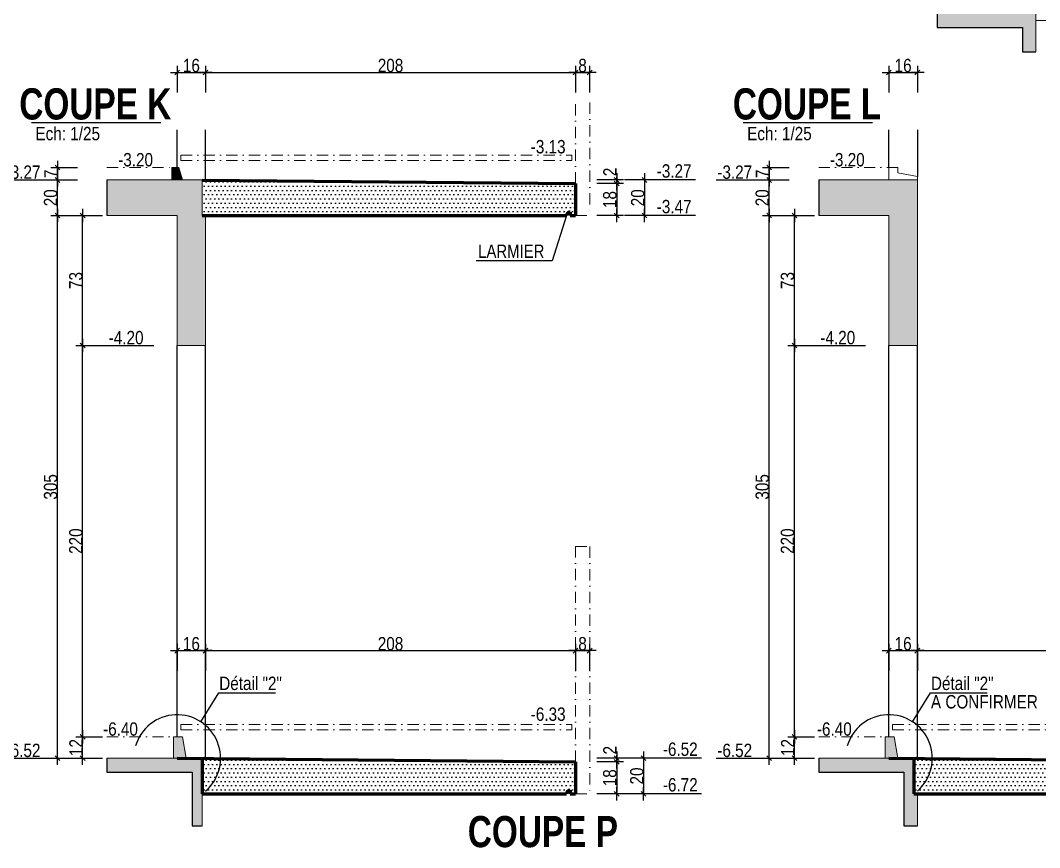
# Model space of a CAD drawing. Header units: millimetres. Extents: x 2049 to 9471, y -43633 to -39431.
# Drawn here: x 7415 to 8562, y -41977 to -41047 of the extents above; entities that cross this region are included whole.
import ezdxf
from ezdxf.enums import TextEntityAlignment as Align

# ---------------------------------------------------------------- set-up
doc = ezdxf.new("R2010")
doc.units = ezdxf.units.MM
doc.linetypes.add('TIRETPTX2', pattern=[50.8, 25.4, -12.7, 0, -12.7])
for name, color, linetype in [('01_cote_gen', 4, 'Continuous'), ('01_linteaux', 2, 'Continuous'), ('01_poch_BN', 9, 'Continuous'), ('01_texte', 230, 'Continuous'), ('AA_COTES', 2, 'Continuous')]:
    doc.layers.add(name, color=color, linetype=linetype)
doc.layers.add('01_murs_coup', color=5, linetype='Continuous', lineweight=60)
doc.layers.add('01_tram_axes', color=2, linetype='TIRETPTX2', lineweight=9)
doc.styles.add('ARIAL NA', font='ARIALN.TTF')
doc.styles.add('impact', font='impact.ttf')
doc.styles.add('MATTE_TXT', font='arial.ttf')
doc.styles.add('STYLE2', font='ARIALN.TTF')
doc.dimstyles.new('JB25', dxfattribs={"dimscale": 0.1, "dimtxt": 150, "dimasz": 15, "dimexe": 0.1, "dimexo": 0.1, "dimgap": 0.09, "dimtad": 1, "dimdec": 1, "dimlfac": 0.5, "dimdsep": 46, "dimtxsty": 'STYLE2', "dimblk1": 'BOND_G', "dimblk2": 'BOND_D', "dimsah": 1, "dimcen": 1.5, "dimdle": 0.01, "dimse1": 1, "dimse2": 1, "dimclrd": 4, "dimclre": 2, "dimclrt": 6, "dimazin": 2, "dimtfac": 2.333333, "dimtdec": 1, "dimtix": 1, "dimtmove": 2, "dimatfit": 3, "dimldrblk": 'BOND_G', "dimfxl": 1, "dimtolj": 1, "dimtzin": 0, "dimarcsym": 0})

# ---------------------------------------------------------------- blocks, each defined once
blk = doc.blocks.new('BOND_G')
at = {"layer": 'AA_COTES', "color": 0}
for p, q in [((0, -5), (0, 15)), ((5, 0), (-5, 0)), ((1.77, 1.77), (-1.77, -1.77))]:
    blk.add_line(p, q, dxfattribs=at)
blk = doc.blocks.new('BOND_D')
at = {"layer": 'AA_COTES', "color": 0}
for p, q in [((5, 0), (-5, 0)), ((-1.77, -1.77), (1.77, 1.77)), ((0, 5), (0, -15))]:
    blk.add_line(p, q, dxfattribs=at)
blk = doc.blocks.new('*D4693')
at = {"layer": '01_cote_gen', "color": 4, "lineweight": -2, "ltscale": 200, "transparency": 16777216}
blk.add_line((7457, -41875.3), (7457, -41268.3), dxfattribs=at)
at = {"layer": 'Defpoints', "color": 0, "ltscale": 200, "transparency": 16777216}
for p in [(7457, -41266.8), (7512.7, -41266.8), (7479.5, -41876.8)]:
    blk.add_point(p, dxfattribs=at)
at = {"layer": '01_cote_gen', "color": 4, "lineweight": -2, "ltscale": 200, "transparency": 16777216, "xscale": 1.5, "yscale": 1.5, "zscale": 1.5}
for name, p, rotation in [('BOND_D', (7457, -41266.8), 90), ('BOND_G', (7457, -41876.8), 270)]:
    blk.add_blockref(name, p, dxfattribs=dict(at, rotation=rotation))
at = {"layer": '01_cote_gen', "color": 6, "ltscale": 200, "transparency": 16777216, "insert": (7449.3, -41571.8), "char_height": 15, "attachment_point": 5, "rotation": 90, "style": 'STYLE2'}
blk.add_mtext('\\A1;305', dxfattribs=at)
blk = doc.blocks.new('*D4688')
at = {"layer": '01_cote_gen', "color": 4, "lineweight": -2, "ltscale": 200, "transparency": 16777216}
blk.add_line((7457, -41265.3), (7457, -41228.3), dxfattribs=at)
at = {"layer": 'Defpoints', "color": 0, "ltscale": 200, "transparency": 16777216}
for p in [(7457, -41226.8), (7471.8, -41226.8), (7471.8, -41266.8)]:
    blk.add_point(p, dxfattribs=at)
at = {"layer": '01_cote_gen', "color": 4, "lineweight": -2, "ltscale": 200, "transparency": 16777216, "xscale": 1.5, "yscale": 1.5, "zscale": 1.5}
for name, p, rotation in [('BOND_D', (7457, -41226.8), 90), ('BOND_G', (7457, -41266.8), 270)]:
    blk.add_blockref(name, p, dxfattribs=dict(at, rotation=rotation))
at = {"layer": '01_cote_gen', "color": 6, "ltscale": 200, "transparency": 16777216, "insert": (7449.3, -41246.8), "char_height": 15, "attachment_point": 5, "rotation": 90, "style": 'STYLE2'}
blk.add_mtext('\\A1;20', dxfattribs=at)
blk = doc.blocks.new('*D4689')
at = {"layer": '01_cote_gen', "color": 4, "lineweight": -2, "ltscale": 200, "transparency": 16777216}
blk.add_line((7485.3, -41875.3), (7485.3, -41854.3), dxfattribs=at)
at = {"layer": 'Defpoints', "color": 0, "ltscale": 200, "transparency": 16777216}
for p in [(7475, -41852.8), (7485.3, -41852.8), (7475, -41876.8)]:
    blk.add_point(p, dxfattribs=at)
at = {"layer": '01_cote_gen', "color": 4, "lineweight": -2, "ltscale": 200, "transparency": 16777216, "xscale": 1.5, "yscale": 1.5, "zscale": 1.5}
for name, p, rotation in [('BOND_D', (7485.3, -41852.8), 90), ('BOND_G', (7485.3, -41876.8), 270)]:
    blk.add_blockref(name, p, dxfattribs=dict(at, rotation=rotation))
at = {"layer": '01_cote_gen', "color": 6, "ltscale": 200, "transparency": 16777216, "insert": (7477.8, -41864.8), "char_height": 15, "attachment_point": 5, "rotation": 90, "style": 'STYLE2'}
blk.add_mtext('\\A1;12', dxfattribs=at)
blk = doc.blocks.new('*D4690')
at = {"layer": '01_cote_gen', "color": 4, "lineweight": -2, "ltscale": 200, "transparency": 16777216}
blk.add_line((7457, -41225.3), (7457, -41214.3), dxfattribs=at)
at = {"layer": 'Defpoints', "color": 0, "ltscale": 200, "transparency": 16777216}
for p in [(7456, -41212.8), (7457, -41212.8), (7456, -41226.8)]:
    blk.add_point(p, dxfattribs=at)
at = {"layer": '01_cote_gen', "color": 4, "lineweight": -2, "ltscale": 200, "transparency": 16777216, "xscale": 1.5, "yscale": 1.5, "zscale": 1.5}
for name, p, rotation in [('BOND_D', (7457, -41212.8), 90), ('BOND_G', (7457, -41226.8), 270)]:
    blk.add_blockref(name, p, dxfattribs=dict(at, rotation=rotation))
at = {"layer": '01_cote_gen', "color": 6, "ltscale": 200, "transparency": 16777216, "insert": (7449.5, -41219.8), "char_height": 15, "attachment_point": 5, "rotation": 90, "style": 'STYLE2'}
blk.add_mtext('\\A1;7', dxfattribs=at)
blk = doc.blocks.new('*D4694')
at = {"layer": '01_cote_gen', "color": 4, "lineweight": -2, "ltscale": 200, "transparency": 16777216}
blk.add_line((7485.3, -41851.3), (7485.3, -41414.3), dxfattribs=at)
at = {"layer": 'Defpoints', "color": 0, "ltscale": 200, "transparency": 16777216}
for p in [(7485.3, -41412.8), (7591.6, -41412.8), (7482.4, -41852.8)]:
    blk.add_point(p, dxfattribs=at)
at = {"layer": '01_cote_gen', "color": 4, "lineweight": -2, "ltscale": 200, "transparency": 16777216, "xscale": 1.5, "yscale": 1.5, "zscale": 1.5}
for name, p, rotation in [('BOND_D', (7485.3, -41412.8), 90), ('BOND_G', (7485.3, -41852.8), 270)]:
    blk.add_blockref(name, p, dxfattribs=dict(at, rotation=rotation))
at = {"layer": '01_cote_gen', "color": 6, "ltscale": 200, "transparency": 16777216, "insert": (7477.7, -41632.8), "char_height": 15, "attachment_point": 5, "rotation": 90, "style": 'STYLE2'}
blk.add_mtext('\\A1;220', dxfattribs=at)
blk = doc.blocks.new('*D4691')
at = {"layer": '01_cote_gen', "color": 4, "lineweight": -2, "ltscale": 200, "transparency": 16777216}
blk.add_line((7485.3, -41411.3), (7485.3, -41268.3), dxfattribs=at)
at = {"layer": 'Defpoints', "color": 0, "ltscale": 200, "transparency": 16777216}
for p in [(7485.3, -41266.8), (7566, -41266.8), (7586, -41412.8)]:
    blk.add_point(p, dxfattribs=at)
at = {"layer": '01_cote_gen', "color": 4, "lineweight": -2, "ltscale": 200, "transparency": 16777216, "xscale": 1.5, "yscale": 1.5, "zscale": 1.5}
for name, p, rotation in [('BOND_D', (7485.3, -41266.8), 90), ('BOND_G', (7485.3, -41412.8), 270)]:
    blk.add_blockref(name, p, dxfattribs=dict(at, rotation=rotation))
at = {"layer": '01_cote_gen', "color": 6, "ltscale": 200, "transparency": 16777216, "insert": (7477.7, -41339.8), "char_height": 15, "attachment_point": 5, "rotation": 90, "style": 'STYLE2'}
blk.add_mtext('\\A1;73', dxfattribs=at)
blk = doc.blocks.new('*D4696')
at = {"layer": '01_cote_gen', "color": 4, "lineweight": -2, "ltscale": 0.1, "transparency": 16777216}
blk.add_line((8117.4, -41228.3), (8117.4, -41265.3), dxfattribs=at)
at = {"layer": 'Defpoints', "color": 0, "ltscale": 0.1, "transparency": 16777216}
for p in [(7582.9, -41226.8), (7622.1, -41266.8), (8117.4, -41266.8)]:
    blk.add_point(p, dxfattribs=at)
at = {"layer": '01_cote_gen', "color": 4, "lineweight": -2, "ltscale": 0.1, "transparency": 16777216, "xscale": 1.5, "yscale": 1.5, "zscale": 1.5}
for name, p, rotation in [('BOND_G', (8117.4, -41226.8), 90), ('BOND_D', (8117.4, -41266.8), 270)]:
    blk.add_blockref(name, p, dxfattribs=dict(at, rotation=rotation))
at = {"layer": '01_cote_gen', "color": 6, "ltscale": 0.1, "transparency": 16777216, "insert": (8109.7, -41246.8), "char_height": 15, "attachment_point": 5, "rotation": 90, "style": 'STYLE2'}
blk.add_mtext('\\A1;20', dxfattribs=at)
blk = doc.blocks.new('*D4697')
at = {"layer": '01_cote_gen', "color": 4, "lineweight": -2, "ltscale": 0.1, "transparency": 16777216}
blk.add_line((8086, -41232.3), (8086, -41265.3), dxfattribs=at)
at = {"layer": 'Defpoints', "color": 0, "ltscale": 0.1, "transparency": 16777216}
for p in [(8070.9, -41230.8), (8014.9, -41266.8), (8086, -41266.8)]:
    blk.add_point(p, dxfattribs=at)
at = {"layer": '01_cote_gen', "color": 4, "lineweight": -2, "ltscale": 0.1, "transparency": 16777216, "xscale": 1.5, "yscale": 1.5, "zscale": 1.5}
for name, p, rotation in [('BOND_G', (8086, -41230.8), 90), ('BOND_D', (8086, -41266.8), 270)]:
    blk.add_blockref(name, p, dxfattribs=dict(at, rotation=rotation))
at = {"layer": '01_cote_gen', "color": 6, "ltscale": 0.1, "transparency": 16777216, "insert": (8078.3, -41248.8), "char_height": 15, "attachment_point": 5, "rotation": 90, "style": 'STYLE2'}
blk.add_mtext('\\A1;18', dxfattribs=at)
blk = doc.blocks.new('*D4692')
at = {"layer": '01_cote_gen', "color": 4, "lineweight": -2, "ltscale": 0.1, "transparency": 16777216}
blk.add_line((8086, -41228.3), (8086, -41229.3), dxfattribs=at)
at = {"layer": 'Defpoints', "color": 0, "ltscale": 0.1, "transparency": 16777216}
for p in [(8094.2, -41226.8), (8086, -41230.8), (8093.5, -41230.8)]:
    blk.add_point(p, dxfattribs=at)
at = {"layer": '01_cote_gen', "color": 4, "lineweight": -2, "ltscale": 0.1, "transparency": 16777216, "xscale": 1.5, "yscale": 1.5, "zscale": 1.5}
for name, p, rotation in [('BOND_G', (8086, -41226.8), 90), ('BOND_D', (8086, -41230.8), 270)]:
    blk.add_blockref(name, p, dxfattribs=dict(at, rotation=rotation))
at = {"layer": '01_cote_gen', "color": 6, "ltscale": 0.1, "transparency": 16777216, "insert": (8078.4, -41217.8), "char_height": 15, "attachment_point": 5, "rotation": 90, "style": 'STYLE2'}
blk.add_mtext('\\A1;2', dxfattribs=at)
blk = doc.blocks.new('*D4698')
at = {"layer": '01_cote_gen', "color": 4, "lineweight": -2, "ltscale": 0.1, "transparency": 16777216}
blk.add_line((7625.1, -41105.9), (8038.1, -41105.9), dxfattribs=at)
at = {"layer": 'Defpoints', "color": 0, "ltscale": 0.1, "transparency": 16777216}
for p in [(8039.6, -41105.9), (7623.6, -41128.4), (8039.6, -41196.6)]:
    blk.add_point(p, dxfattribs=at)
at = {"layer": '01_cote_gen', "color": 4, "lineweight": -2, "ltscale": 0.1, "transparency": 16777216, "xscale": 1.5, "yscale": 1.5, "zscale": 1.5, "rotation": 180}
blk.add_blockref('BOND_G', (7623.6, -41105.9), dxfattribs=at)
at = {"layer": '01_cote_gen', "color": 4, "lineweight": -2, "ltscale": 0.1, "transparency": 16777216, "xscale": 1.5, "yscale": 1.5, "zscale": 1.5}
blk.add_blockref('BOND_D', (8039.6, -41105.9), dxfattribs=at)
at = {"layer": '01_cote_gen', "color": 6, "ltscale": 0.1, "transparency": 16777216, "insert": (7831.6, -41098.2), "char_height": 15, "attachment_point": 5, "style": 'STYLE2'}
blk.add_mtext('\\A1;208', dxfattribs=at)
blk = doc.blocks.new('*D4699')
at = {"layer": '01_cote_gen', "color": 4, "lineweight": -2, "ltscale": 0.1, "transparency": 16777216}
blk.add_line((8041.1, -41105.9), (8054.1, -41105.9), dxfattribs=at)
at = {"layer": 'Defpoints', "color": 0, "ltscale": 0.1, "transparency": 16777216}
for p in [(8055.6, -41105.9), (8039.6, -41113.4), (8055.6, -41196.6)]:
    blk.add_point(p, dxfattribs=at)
at = {"layer": '01_cote_gen', "color": 4, "lineweight": -2, "ltscale": 0.1, "transparency": 16777216, "xscale": 1.5, "yscale": 1.5, "zscale": 1.5, "rotation": 180}
blk.add_blockref('BOND_G', (8039.6, -41105.9), dxfattribs=at)
at = {"layer": '01_cote_gen', "color": 4, "lineweight": -2, "ltscale": 0.1, "transparency": 16777216, "xscale": 1.5, "yscale": 1.5, "zscale": 1.5}
blk.add_blockref('BOND_D', (8055.6, -41105.9), dxfattribs=at)
at = {"layer": '01_cote_gen', "color": 6, "ltscale": 0.1, "transparency": 16777216, "insert": (8047.6, -41098.2), "char_height": 15, "attachment_point": 5, "style": 'STYLE2'}
blk.add_mtext('\\A1;8', dxfattribs=at)
blk = doc.blocks.new('*D4695')
at = {"layer": '01_cote_gen', "color": 4, "lineweight": -2, "ltscale": 200, "transparency": 16777216}
blk.add_line((7593.1, -41105.9), (7622.1, -41105.9), dxfattribs=at)
at = {"layer": 'Defpoints', "color": 0, "ltscale": 200, "transparency": 16777216}
for p in [(7623.6, -41105.9), (7591.6, -41170.4), (7623.6, -41170.4)]:
    blk.add_point(p, dxfattribs=at)
at = {"layer": '01_cote_gen', "color": 4, "lineweight": -2, "ltscale": 200, "transparency": 16777216, "xscale": 1.5, "yscale": 1.5, "zscale": 1.5, "rotation": 180}
blk.add_blockref('BOND_G', (7591.6, -41105.9), dxfattribs=at)
at = {"layer": '01_cote_gen', "color": 4, "lineweight": -2, "ltscale": 200, "transparency": 16777216, "xscale": 1.5, "yscale": 1.5, "zscale": 1.5}
blk.add_blockref('BOND_D', (7623.6, -41105.9), dxfattribs=at)
at = {"layer": '01_cote_gen', "color": 6, "ltscale": 200, "transparency": 16777216, "insert": (7607.6, -41098.2), "char_height": 15, "attachment_point": 5, "style": 'STYLE2'}
blk.add_mtext('\\A1;16', dxfattribs=at)
blk = doc.blocks.new('*D4701')
at = {"layer": '01_cote_gen', "color": 4, "lineweight": -2, "transparency": 16777216}
blk.add_line((7593.1, -41755.9), (7622.1, -41755.9), dxfattribs=at)
at = {"layer": 'Defpoints', "color": 0, "transparency": 16777216}
for p in [(7591.6, -41756.3), (7623.6, -41755.9), (7623.6, -41756.3)]:
    blk.add_point(p, dxfattribs=at)
at = {"layer": '01_cote_gen', "color": 4, "lineweight": -2, "transparency": 16777216, "xscale": 1.5, "yscale": 1.5, "zscale": 1.5, "rotation": 180}
blk.add_blockref('BOND_G', (7591.6, -41755.9), dxfattribs=at)
at = {"layer": '01_cote_gen', "color": 4, "lineweight": -2, "transparency": 16777216, "xscale": 1.5, "yscale": 1.5, "zscale": 1.5}
blk.add_blockref('BOND_D', (7623.6, -41755.9), dxfattribs=at)
at = {"layer": '01_cote_gen', "color": 6, "lineweight": 0, "transparency": 16777216, "insert": (7607.6, -41748.2), "char_height": 15, "attachment_point": 5, "style": 'STYLE2'}
blk.add_mtext('\\A1;16', dxfattribs=at)
blk = doc.blocks.new('*D4703')
at = {"layer": '01_cote_gen', "color": 4, "lineweight": -2, "ltscale": 0.1, "transparency": 16777216}
blk.add_line((8086, -41882.3), (8086, -41915.3), dxfattribs=at)
at = {"layer": 'Defpoints', "color": 0, "ltscale": 0.1, "transparency": 16777216}
for p in [(8070.9, -41880.8), (8014.9, -41916.8), (8086, -41916.8)]:
    blk.add_point(p, dxfattribs=at)
at = {"layer": '01_cote_gen', "color": 4, "lineweight": -2, "ltscale": 0.1, "transparency": 16777216, "xscale": 1.5, "yscale": 1.5, "zscale": 1.5}
for name, p, rotation in [('BOND_G', (8086, -41880.8), 90), ('BOND_D', (8086, -41916.8), 270)]:
    blk.add_blockref(name, p, dxfattribs=dict(at, rotation=rotation))
at = {"layer": '01_cote_gen', "color": 6, "ltscale": 0.1, "transparency": 16777216, "insert": (8078.3, -41898.8), "char_height": 15, "attachment_point": 5, "rotation": 90, "style": 'STYLE2'}
blk.add_mtext('\\A1;18', dxfattribs=at)
blk = doc.blocks.new('*D4702')
at = {"layer": '01_cote_gen', "color": 4, "lineweight": -2, "ltscale": 0.1, "transparency": 16777216}
blk.add_line((8086, -41878.3), (8086, -41879.3), dxfattribs=at)
at = {"layer": 'Defpoints', "color": 0, "ltscale": 0.1, "transparency": 16777216}
for p in [(8086, -41880.8), (8093.5, -41880.8), (8094.2, -41876.8)]:
    blk.add_point(p, dxfattribs=at)
at = {"layer": '01_cote_gen', "color": 4, "lineweight": -2, "ltscale": 0.1, "transparency": 16777216, "xscale": 1.5, "yscale": 1.5, "zscale": 1.5}
for name, p, rotation in [('BOND_G', (8086, -41876.8), 90), ('BOND_D', (8086, -41880.8), 270)]:
    blk.add_blockref(name, p, dxfattribs=dict(at, rotation=rotation))
at = {"layer": '01_cote_gen', "color": 6, "ltscale": 0.1, "transparency": 16777216, "insert": (8078.4, -41867.8), "char_height": 15, "attachment_point": 5, "rotation": 90, "style": 'STYLE2'}
blk.add_mtext('\\A1;2', dxfattribs=at)
blk = doc.blocks.new('*D4704')
at = {"layer": '01_cote_gen', "color": 4, "lineweight": -2, "ltscale": 0.1, "transparency": 16777216}
blk.add_line((7625.1, -41755.9), (8038.1, -41755.9), dxfattribs=at)
at = {"layer": 'Defpoints', "color": 0, "ltscale": 0.1, "transparency": 16777216}
for p in [(8039.6, -41755.9), (7623.6, -41778.4), (8039.6, -41789.9)]:
    blk.add_point(p, dxfattribs=at)
at = {"layer": '01_cote_gen', "color": 4, "lineweight": -2, "ltscale": 0.1, "transparency": 16777216, "xscale": 1.5, "yscale": 1.5, "zscale": 1.5, "rotation": 180}
blk.add_blockref('BOND_G', (7623.6, -41755.9), dxfattribs=at)
at = {"layer": '01_cote_gen', "color": 4, "lineweight": -2, "ltscale": 0.1, "transparency": 16777216, "xscale": 1.5, "yscale": 1.5, "zscale": 1.5}
blk.add_blockref('BOND_D', (8039.6, -41755.9), dxfattribs=at)
at = {"layer": '01_cote_gen', "color": 6, "ltscale": 0.1, "transparency": 16777216, "insert": (7831.6, -41748.2), "char_height": 15, "attachment_point": 5, "style": 'STYLE2'}
blk.add_mtext('\\A1;208', dxfattribs=at)
blk = doc.blocks.new('*D4705')
at = {"layer": '01_cote_gen', "color": 4, "lineweight": -2, "ltscale": 0.1, "transparency": 16777216}
blk.add_line((8041.1, -41755.9), (8054.1, -41755.9), dxfattribs=at)
at = {"layer": 'Defpoints', "color": 0, "ltscale": 0.1, "transparency": 16777216}
for p in [(8039.6, -41763.4), (8055.6, -41755.9), (8055.6, -41763.4)]:
    blk.add_point(p, dxfattribs=at)
at = {"layer": '01_cote_gen', "color": 4, "lineweight": -2, "ltscale": 0.1, "transparency": 16777216, "xscale": 1.5, "yscale": 1.5, "zscale": 1.5, "rotation": 180}
blk.add_blockref('BOND_G', (8039.6, -41755.9), dxfattribs=at)
at = {"layer": '01_cote_gen', "color": 4, "lineweight": -2, "ltscale": 0.1, "transparency": 16777216, "xscale": 1.5, "yscale": 1.5, "zscale": 1.5}
blk.add_blockref('BOND_D', (8055.6, -41755.9), dxfattribs=at)
at = {"layer": '01_cote_gen', "color": 6, "ltscale": 0.1, "transparency": 16777216, "insert": (8047.6, -41748.2), "char_height": 15, "attachment_point": 5, "style": 'STYLE2'}
blk.add_mtext('\\A1;8', dxfattribs=at)
blk = doc.blocks.new('*D4706')
at = {"layer": '01_cote_gen', "color": 4, "lineweight": -2, "ltscale": 200, "transparency": 16777216}
blk.add_line((8116.3, -41878.3), (8116.3, -41915.3), dxfattribs=at)
at = {"layer": 'Defpoints', "color": 0, "ltscale": 200, "transparency": 16777216}
for p in [(8093.5, -41876.8), (8093.5, -41916.8), (8116.3, -41916.8)]:
    blk.add_point(p, dxfattribs=at)
at = {"layer": '01_cote_gen', "color": 4, "lineweight": -2, "ltscale": 200, "transparency": 16777216, "xscale": 1.5, "yscale": 1.5, "zscale": 1.5}
for name, p, rotation in [('BOND_G', (8116.3, -41876.8), 90), ('BOND_D', (8116.3, -41916.8), 270)]:
    blk.add_blockref(name, p, dxfattribs=dict(at, rotation=rotation))
at = {"layer": '01_cote_gen', "color": 6, "ltscale": 200, "transparency": 16777216, "insert": (8108.7, -41896.8), "char_height": 15, "attachment_point": 5, "rotation": 90, "style": 'STYLE2'}
blk.add_mtext('\\A1;20', dxfattribs=at)
blk = doc.blocks.new('*D4740')
at = {"layer": '01_cote_gen', "color": 4, "lineweight": -2, "ltscale": 200, "transparency": 16777216}
blk.add_line((8257.5, -41875.3), (8257.5, -41268.3), dxfattribs=at)
at = {"layer": 'Defpoints', "color": 0, "ltscale": 200, "transparency": 16777216}
for p in [(8257.5, -41266.8), (8313.2, -41266.8), (8280, -41876.8)]:
    blk.add_point(p, dxfattribs=at)
at = {"layer": '01_cote_gen', "color": 4, "lineweight": -2, "ltscale": 200, "transparency": 16777216, "xscale": 1.5, "yscale": 1.5, "zscale": 1.5}
for name, p, rotation in [('BOND_D', (8257.5, -41266.8), 90), ('BOND_G', (8257.5, -41876.8), 270)]:
    blk.add_blockref(name, p, dxfattribs=dict(at, rotation=rotation))
at = {"layer": '01_cote_gen', "color": 6, "ltscale": 200, "transparency": 16777216, "insert": (8249.8, -41571.8), "char_height": 15, "attachment_point": 5, "rotation": 90, "style": 'STYLE2'}
blk.add_mtext('\\A1;305', dxfattribs=at)
blk = doc.blocks.new('*D4733')
at = {"layer": '01_cote_gen', "color": 4, "lineweight": -2, "ltscale": 200, "transparency": 16777216}
blk.add_line((8257.5, -41265.3), (8257.5, -41228.3), dxfattribs=at)
at = {"layer": 'Defpoints', "color": 0, "ltscale": 200, "transparency": 16777216}
for p in [(8257.5, -41226.8), (8272.4, -41226.8), (8272.4, -41266.8)]:
    blk.add_point(p, dxfattribs=at)
at = {"layer": '01_cote_gen', "color": 4, "lineweight": -2, "ltscale": 200, "transparency": 16777216, "xscale": 1.5, "yscale": 1.5, "zscale": 1.5}
for name, p, rotation in [('BOND_D', (8257.5, -41226.8), 90), ('BOND_G', (8257.5, -41266.8), 270)]:
    blk.add_blockref(name, p, dxfattribs=dict(at, rotation=rotation))
at = {"layer": '01_cote_gen', "color": 6, "ltscale": 200, "transparency": 16777216, "insert": (8249.8, -41246.8), "char_height": 15, "attachment_point": 5, "rotation": 90, "style": 'STYLE2'}
blk.add_mtext('\\A1;20', dxfattribs=at)
blk = doc.blocks.new('*D4734')
at = {"layer": '01_cote_gen', "color": 4, "lineweight": -2, "ltscale": 200, "transparency": 16777216}
blk.add_line((8285.9, -41875.3), (8285.9, -41854.3), dxfattribs=at)
at = {"layer": 'Defpoints', "color": 0, "ltscale": 200, "transparency": 16777216}
for p in [(8275.6, -41852.8), (8285.9, -41852.8), (8275.6, -41876.8)]:
    blk.add_point(p, dxfattribs=at)
at = {"layer": '01_cote_gen', "color": 4, "lineweight": -2, "ltscale": 200, "transparency": 16777216, "xscale": 1.5, "yscale": 1.5, "zscale": 1.5}
for name, p, rotation in [('BOND_D', (8285.9, -41852.8), 90), ('BOND_G', (8285.9, -41876.8), 270)]:
    blk.add_blockref(name, p, dxfattribs=dict(at, rotation=rotation))
at = {"layer": '01_cote_gen', "color": 6, "ltscale": 200, "transparency": 16777216, "insert": (8278.4, -41864.8), "char_height": 15, "attachment_point": 5, "rotation": 90, "style": 'STYLE2'}
blk.add_mtext('\\A1;12', dxfattribs=at)
blk = doc.blocks.new('*D4735')
at = {"layer": '01_cote_gen', "color": 4, "lineweight": -2, "ltscale": 200, "transparency": 16777216}
blk.add_line((8257.5, -41225.3), (8257.5, -41214.3), dxfattribs=at)
at = {"layer": 'Defpoints', "color": 0, "ltscale": 200, "transparency": 16777216}
for p in [(8256.5, -41212.8), (8257.5, -41212.8), (8256.5, -41226.8)]:
    blk.add_point(p, dxfattribs=at)
at = {"layer": '01_cote_gen', "color": 4, "lineweight": -2, "ltscale": 200, "transparency": 16777216, "xscale": 1.5, "yscale": 1.5, "zscale": 1.5}
for name, p, rotation in [('BOND_D', (8257.5, -41212.8), 90), ('BOND_G', (8257.5, -41226.8), 270)]:
    blk.add_blockref(name, p, dxfattribs=dict(at, rotation=rotation))
at = {"layer": '01_cote_gen', "color": 6, "ltscale": 200, "transparency": 16777216, "insert": (8250, -41219.8), "char_height": 15, "attachment_point": 5, "rotation": 90, "style": 'STYLE2'}
blk.add_mtext('\\A1;7', dxfattribs=at)
blk = doc.blocks.new('*D4741')
at = {"layer": '01_cote_gen', "color": 4, "lineweight": -2, "ltscale": 200, "transparency": 16777216}
blk.add_line((8285.9, -41851.3), (8285.9, -41414.3), dxfattribs=at)
at = {"layer": 'Defpoints', "color": 0, "ltscale": 200, "transparency": 16777216}
for p in [(8285.9, -41412.8), (8392.2, -41412.8), (8282.9, -41852.8)]:
    blk.add_point(p, dxfattribs=at)
at = {"layer": '01_cote_gen', "color": 4, "lineweight": -2, "ltscale": 200, "transparency": 16777216, "xscale": 1.5, "yscale": 1.5, "zscale": 1.5}
for name, p, rotation in [('BOND_D', (8285.9, -41412.8), 90), ('BOND_G', (8285.9, -41852.8), 270)]:
    blk.add_blockref(name, p, dxfattribs=dict(at, rotation=rotation))
at = {"layer": '01_cote_gen', "color": 6, "ltscale": 200, "transparency": 16777216, "insert": (8278.2, -41632.8), "char_height": 15, "attachment_point": 5, "rotation": 90, "style": 'STYLE2'}
blk.add_mtext('\\A1;220', dxfattribs=at)
blk = doc.blocks.new('*D4736')
at = {"layer": '01_cote_gen', "color": 4, "lineweight": -2, "ltscale": 200, "transparency": 16777216}
blk.add_line((8285.9, -41411.3), (8285.9, -41268.3), dxfattribs=at)
at = {"layer": 'Defpoints', "color": 0, "ltscale": 200, "transparency": 16777216}
for p in [(8285.9, -41266.8), (8366.6, -41266.8), (8386.5, -41412.8)]:
    blk.add_point(p, dxfattribs=at)
at = {"layer": '01_cote_gen', "color": 4, "lineweight": -2, "ltscale": 200, "transparency": 16777216, "xscale": 1.5, "yscale": 1.5, "zscale": 1.5}
for name, p, rotation in [('BOND_D', (8285.9, -41266.8), 90), ('BOND_G', (8285.9, -41412.8), 270)]:
    blk.add_blockref(name, p, dxfattribs=dict(at, rotation=rotation))
at = {"layer": '01_cote_gen', "color": 6, "ltscale": 200, "transparency": 16777216, "insert": (8278.2, -41339.8), "char_height": 15, "attachment_point": 5, "rotation": 90, "style": 'STYLE2'}
blk.add_mtext('\\A1;73', dxfattribs=at)
blk = doc.blocks.new('*D4742')
at = {"layer": '01_cote_gen', "color": 4, "lineweight": -2, "ltscale": 200, "transparency": 16777216}
blk.add_line((8393.7, -41105.9), (8422.7, -41105.9), dxfattribs=at)
at = {"layer": 'Defpoints', "color": 0, "ltscale": 200, "transparency": 16777216}
for p in [(8424.2, -41105.9), (8392.2, -41170.4), (8424.2, -41170.4)]:
    blk.add_point(p, dxfattribs=at)
at = {"layer": '01_cote_gen', "color": 4, "lineweight": -2, "ltscale": 200, "transparency": 16777216, "xscale": 1.5, "yscale": 1.5, "zscale": 1.5, "rotation": 180}
blk.add_blockref('BOND_G', (8392.2, -41105.9), dxfattribs=at)
at = {"layer": '01_cote_gen', "color": 4, "lineweight": -2, "ltscale": 200, "transparency": 16777216, "xscale": 1.5, "yscale": 1.5, "zscale": 1.5}
blk.add_blockref('BOND_D', (8424.2, -41105.9), dxfattribs=at)
at = {"layer": '01_cote_gen', "color": 6, "ltscale": 200, "transparency": 16777216, "insert": (8408.2, -41098.2), "char_height": 15, "attachment_point": 5, "style": 'STYLE2'}
blk.add_mtext('\\A1;16', dxfattribs=at)
blk = doc.blocks.new('*D4737')
at = {"layer": '01_cote_gen', "color": 4, "lineweight": -2, "transparency": 16777216}
blk.add_line((8393.7, -41755.9), (8422.7, -41755.9), dxfattribs=at)
at = {"layer": 'Defpoints', "color": 0, "transparency": 16777216}
for p in [(8392.2, -41756.3), (8424.2, -41755.9), (8424.2, -41756.3)]:
    blk.add_point(p, dxfattribs=at)
at = {"layer": '01_cote_gen', "color": 4, "lineweight": -2, "transparency": 16777216, "xscale": 1.5, "yscale": 1.5, "zscale": 1.5, "rotation": 180}
blk.add_blockref('BOND_G', (8392.2, -41755.9), dxfattribs=at)
at = {"layer": '01_cote_gen', "color": 4, "lineweight": -2, "transparency": 16777216, "xscale": 1.5, "yscale": 1.5, "zscale": 1.5}
blk.add_blockref('BOND_D', (8424.2, -41755.9), dxfattribs=at)
at = {"layer": '01_cote_gen', "color": 6, "lineweight": 0, "transparency": 16777216, "insert": (8408.2, -41748.2), "char_height": 15, "attachment_point": 5, "style": 'STYLE2'}
blk.add_mtext('\\A1;16', dxfattribs=at)
blk = doc.blocks.new('*D4744')
at = {"layer": '01_cote_gen', "color": 4, "lineweight": -2, "ltscale": 0.1, "transparency": 16777216}
blk.add_line((8425.7, -41755.9), (8838.7, -41755.9), dxfattribs=at)
at = {"layer": 'Defpoints', "color": 0, "ltscale": 0.1, "transparency": 16777216}
for p in [(8840.2, -41755.9), (8424.2, -41778.4), (8840.2, -41789.9)]:
    blk.add_point(p, dxfattribs=at)
at = {"layer": '01_cote_gen', "color": 4, "lineweight": -2, "ltscale": 0.1, "transparency": 16777216, "xscale": 1.5, "yscale": 1.5, "zscale": 1.5, "rotation": 180}
blk.add_blockref('BOND_G', (8424.2, -41755.9), dxfattribs=at)
at = {"layer": '01_cote_gen', "color": 4, "lineweight": -2, "ltscale": 0.1, "transparency": 16777216, "xscale": 1.5, "yscale": 1.5, "zscale": 1.5}
blk.add_blockref('BOND_D', (8840.2, -41755.9), dxfattribs=at)
at = {"layer": '01_cote_gen', "color": 6, "ltscale": 0.1, "transparency": 16777216, "insert": (8632.2, -41748.2), "char_height": 15, "attachment_point": 5, "style": 'STYLE2'}
blk.add_mtext('\\A1;208', dxfattribs=at)

msp = doc.modelspace()

# ---------------------------------------------------------------- hatches: boundary and pattern name
at = {"layer": '01_linteaux', "ltscale": 10}
h = msp.add_hatch(dxfattribs=at)
h.set_pattern_fill('DOTS', color=256, scale=3)
h.set_pattern_definition([(0, (-10249.3565, -15378.144), (2.38125, 4.7625), [0, -4.7625])])
edge = h.paths.add_edge_path()
edge.add_line((8039.62, -41230.8), (7619.62, -41226.98))
edge.add_line((7619.62, -41226.98), (7619.62, -41266.8))
edge.add_line((7619.62, -41266.8), (8013.62, -41266.8))
edge.add_arc((8017.62, -41266.8), 4, 90, 180, ccw=False)
edge.add_line((8017.62, -41262.8), (8017.62, -41266.8))
edge.add_line((8017.62, -41266.8), (8039.62, -41266.8))
edge.add_line((8039.62, -41266.8), (8039.62, -41230.8))
h = msp.add_hatch(dxfattribs=at)
h.set_pattern_fill('DOTS', color=256, scale=3)
h.set_pattern_definition([(0, (-10249.3565, -16028.144), (2.38125, 4.7625), [0, -4.7625])])
edge = h.paths.add_edge_path()
edge.add_line((8039.62, -41880.8), (7619.62, -41876.98))
edge.add_line((7619.62, -41876.98), (7619.62, -41916.8))
edge.add_line((7619.62, -41916.8), (8013.62, -41916.8))
edge.add_arc((8017.62, -41916.8), 4, 90, 180, ccw=False)
edge.add_line((8017.62, -41912.8), (8017.62, -41916.8))
edge.add_line((8017.62, -41916.8), (8039.62, -41916.8))
edge.add_line((8039.62, -41916.8), (8039.62, -41880.8))
h = msp.add_hatch(dxfattribs=at)
h.set_pattern_fill('DOTS', color=256, scale=3)
h.set_pattern_definition([(0, (-9448.8027, -16028.144), (2.38125, 4.7625), [0, -4.7625])])
edge = h.paths.add_edge_path()
edge.add_line((8840.18, -41880.8), (8420.18, -41876.98))
edge.add_line((8420.18, -41876.98), (8420.18, -41916.8))
edge.add_line((8420.18, -41916.8), (8814.18, -41916.8))
edge.add_arc((8818.18, -41916.8), 4, 90, 180, ccw=False)
edge.add_line((8818.18, -41912.8), (8818.18, -41916.8))
edge.add_line((8818.18, -41916.8), (8840.18, -41916.8))
edge.add_line((8840.18, -41916.8), (8840.18, -41880.8))
at = {"layer": '01_poch_BN', "ltscale": 200}
h = msp.add_hatch(color=256, dxfattribs=at)
h.dxf.hatch_style = 1
h.paths.add_polyline_path([(8557.59, -40333.25), (8525.59, -40333.25), (8525.59, -40389.66), (8446.64, -40389.66), (8446.64, -40429.66), (8525.59, -40429.66), (8525.59, -40575.66), (8557.59, -40575.66)])
h.paths.add_polyline_path([(8557.59, -41025.66), (8535.59, -41021.51), (8535.59, -41015.66), (8525.59, -41015.66), (8525.59, -41039.66), (8446.64, -41039.66), (8446.64, -41055.32), (8542.46, -41055.32), (8542.46, -41082.76), (8557.59, -41082.76)])
h = msp.add_hatch(color=256, dxfattribs=at)
h.dxf.hatch_style = 1
h.paths.add_polyline_path([(7591.62, -41212.8), (7585.62, -41212.8), (7585.62, -41226.8), (7591.62, -41226.8)])
h.paths.add_polyline_path([(7593.62, -41212.8), (7591.62, -41212.8), (7591.62, -41226.8), (7597.62, -41226.8)])
h = msp.add_hatch(color=256, dxfattribs=at)
h.dxf.hatch_style = 1
h.paths.add_polyline_path([(7619.62, -41226.8), (7512.67, -41226.8), (7512.67, -41266.8), (7591.62, -41266.8), (7591.62, -41412.8), (7623.62, -41412.8), (7623.62, -41266.8), (7619.62, -41266.8)])
h = msp.add_hatch(color=256, dxfattribs=at)
h.dxf.hatch_style = 1
h.paths.add_polyline_path([(8424.18, -41226.8), (8313.23, -41226.8), (8313.23, -41266.8), (8392.18, -41266.8), (8392.18, -41412.8), (8424.18, -41412.8)])
h = msp.add_hatch(color=256, dxfattribs=at)
h.dxf.hatch_style = 1
h.paths.add_polyline_path([(7597.62, -41852.8), (7587.62, -41852.8), (7587.62, -41876.8), (7512.67, -41876.8), (7512.67, -41892.47), (7608.5, -41892.47), (7608.5, -41952.69), (7619.62, -41952.69), (7619.62, -41916.8), (7619.62, -41876.93), (7601.62, -41876.76)])
h = msp.add_hatch(color=256, dxfattribs=at)
h.dxf.hatch_style = 1
h.paths.add_polyline_path([(8398.18, -41852.8), (8388.18, -41852.8), (8388.18, -41876.8), (8313.23, -41876.8), (8313.23, -41892.47), (8409.05, -41892.47), (8409.05, -41952.69), (8424.18, -41952.69), (8424.18, -41916.8), (8420.18, -41916.8), (8420.18, -41876.93), (8402.18, -41876.76)])

# ---------------------------------------------------------------- linework, layer by layer
at = {"layer": '01_linteaux', "ltscale": 0.1}
for p, q in [((7591.62, -41226.98), (7591.62, -41170.39)), ((7623.62, -41226.98), (7623.62, -41170.39)), ((8392.18, -41212.8), (8392.18, -41170.39)), ((8424.18, -41170.39), (8424.18, -41222.8)), ((7591.62, -41852.8), (7591.62, -41412.8)), ((7623.62, -41876.96), (7623.62, -41412.8)), ((8392.18, -41852.8), (8392.18, -41412.8)), ((8424.18, -41876.96), (8424.18, -41412.8))]:
    msp.add_line(p, q, dxfattribs=at)
at = {"layer": '01_murs_coup', "linetype": 'Continuous', "lineweight": 5}
for p, q in [((8557.59, -41082.76), (8557.59, -41025.66)), ((7585.62, -41226.8), (7585.62, -41212.8)), ((7585.62, -41212.8), (7593.62, -41212.8)), ((7593.62, -41212.8), (7597.62, -41226.8)), ((8402.18, -41212.8), (8392.18, -41212.8)), ((8392.18, -41212.98), (8392.18, -41226.8)), ((8402.18, -41218.66), (8402.18, -41212.8)), ((7512.67, -41226.8), (7619.62, -41226.8)), ((7619.62, -41266.8), (7619.62, -41226.8)), ((8313.23, -41226.8), (8424.18, -41226.8)), ((8424.18, -41222.8), (8402.18, -41218.66)), ((8424.18, -41222.8), (8424.18, -41226.8)), ((8424.18, -41412.8), (8424.18, -41226.8)), ((7512.67, -41266.8), (7591.62, -41266.8)), ((7591.62, -41412.8), (7591.62, -41266.8)), ((7623.62, -41412.8), (7623.62, -41266.8)), ((8313.23, -41266.8), (8392.18, -41266.8)), ((8392.18, -41412.8), (8392.18, -41266.8)), ((7591.62, -41412.8), (7623.62, -41412.8)), ((8392.18, -41412.8), (8424.18, -41412.8)), ((7587.62, -41876.8), (7587.62, -41852.8)), ((7597.62, -41852.8), (7587.62, -41852.8)), ((7597.62, -41852.8), (7601.62, -41876.76)), ((8388.18, -41876.8), (8388.18, -41852.8)), ((8398.18, -41852.8), (8388.18, -41852.8)), ((8398.18, -41852.8), (8402.18, -41876.76)), ((7512.67, -41876.8), (7591.62, -41876.8)), ((8313.23, -41876.8), (8392.18, -41876.8)), ((7619.62, -41952.69), (7619.62, -41916.8)), ((8424.18, -41952.69), (8424.18, -41916.8))]:
    msp.add_line(p, q, dxfattribs=at)
at = {"layer": '01_murs_coup'}
for p, q in [((7619.62, -41226.94), (8039.62, -41230.8)), ((8039.62, -41230.8), (8039.62, -41266.8)), ((7619.62, -41266.8), (8029.62, -41266.8)), ((8033.62, -41262.8), (8033.62, -41266.8)), ((8033.62, -41266.8), (8039.62, -41266.8)), ((7591.62, -41876.67), (8039.62, -41880.8)), ((7619.62, -41876.94), (7619.62, -41916.8)), ((8039.62, -41880.8), (8039.62, -41916.8)), ((8392.18, -41876.67), (8840.18, -41880.8)), ((8420.18, -41876.94), (8420.18, -41916.8)), ((8033.62, -41912.8), (8033.62, -41916.8)), ((7619.62, -41916.8), (8029.62, -41916.8)), ((8033.62, -41916.8), (8039.62, -41916.8)), ((8420.18, -41916.8), (8830.18, -41916.8))]:
    msp.add_line(p, q, dxfattribs=at)
for centre in [(8033.62, -41266.8), (8033.62, -41916.8)]:
    msp.add_arc(centre, 4, 90, 180, dxfattribs=at)
at = {"layer": '01_poch_BN', "ltscale": 200}
for p, q in [((8446.64, -41039.66), (8446.64, -41055.32)), ((8446.64, -41055.32), (8542.46, -41055.32)), ((8542.46, -41055.32), (8542.46, -41082.76)), ((8542.46, -41082.76), (8557.59, -41082.76)), ((7512.67, -41226.8), (7512.67, -41266.8)), ((8313.23, -41226.8), (8313.23, -41266.8)), ((7512.67, -41876.8), (7512.67, -41892.47)), ((8313.23, -41876.8), (8313.23, -41892.47)), ((7512.67, -41892.47), (7608.5, -41892.47)), ((7608.5, -41892.47), (7608.5, -41952.69)), ((8313.23, -41892.47), (8409.05, -41892.47)), ((8409.05, -41892.47), (8409.05, -41952.69)), ((7608.5, -41952.69), (7619.62, -41952.69)), ((8409.05, -41952.69), (8424.18, -41952.69))]:
    msp.add_line(p, q, dxfattribs=at)
at = {"layer": '01_texte'}
for p, q in [((7427.73, -41162.37), (7573.34, -41162.37)), ((8228.29, -41162.37), (8373.89, -41162.37)), ((7397.2, -41226.8), (7449.46, -41226.8)), ((8174.6, -41226.8), (8124.87, -41226.8)), ((8197.75, -41226.8), (8250.01, -41226.8)), ((8029.62, -41266.8), (8013.27, -41317.74)), ((8174.6, -41266.8), (8124.87, -41266.8)), ((8013.27, -41317.74), (7927.75, -41317.74)), ((7507.84, -41412.8), (7565.43, -41412.8)), ((8308.4, -41412.8), (8365.98, -41412.8)), ((7618.09, -41835.76), (7638.42, -41803.38)), ((7638.42, -41803.38), (7702.28, -41803.38)), ((8418.65, -41835.76), (8438.97, -41803.38)), ((8438.97, -41803.38), (8502.84, -41803.38)), ((7397.2, -41876.8), (7449.46, -41876.8)), ((8181.48, -41876.8), (8124.2, -41876.8)), ((8197.75, -41876.8), (8250.01, -41876.8)), ((8181.48, -41916.8), (8124.2, -41916.8))]:
    msp.add_line(p, q, dxfattribs=at)
for centre in [(7591.62, -41876.8), (8392.18, -41876.8)]:
    msp.add_arc(centre, 48.84, 310.93326, 163.43647, dxfattribs=at)
at = {"layer": '01_tram_axes', "ltscale": 0.5}
for p, q in [((8557.59, -41047.66), (8614.04, -41047.66)), ((8039.62, -41230.8), (8039.62, -41139.62)), ((8055.62, -41139.62), (8055.62, -41266.8)), ((7595.81, -41198.8), (8035.62, -41198.8)), ((7595.81, -41204.8), (7595.81, -41198.8)), ((8035.62, -41204.8), (8035.62, -41198.8)), ((7512.67, -41212.8), (7585.62, -41212.8)), ((7595.81, -41204.8), (8035.62, -41204.8)), ((8313.23, -41212.8), (8392.18, -41212.8)), ((8039.62, -41266.8), (8055.62, -41266.8)), ((8039.62, -41880.8), (8039.62, -41638.8)), ((8039.62, -41638.8), (8055.62, -41638.8)), ((8055.62, -41638.8), (8055.62, -41916.8)), ((7595.81, -41838.8), (8035.62, -41838.8)), ((7595.81, -41844.8), (7595.81, -41838.8)), ((7595.81, -41844.8), (8035.62, -41844.8)), ((8035.62, -41844.8), (8035.62, -41838.8)), ((8396.36, -41838.8), (8836.18, -41838.8)), ((8396.36, -41844.8), (8396.36, -41838.8)), ((8396.36, -41844.8), (8836.18, -41844.8)), ((7512.67, -41852.8), (7591.62, -41852.8)), ((8313.23, -41852.8), (8392.18, -41852.8)), ((8039.62, -41916.8), (8055.62, -41916.8))]:
    msp.add_line(p, q, dxfattribs=at)

# ---------------------------------------------------------------- texts
at = {"layer": '01_texte', "style": 'impact'}
for s, p in [('COUPE K', (7499.55, -41141.27)), ('COUPE L', (8300.1, -41141.27)), ('COUPE P', (8002.98, -41959.28))]:
    msp.add_text(s, height=35, dxfattribs=at).set_placement(p, align=Align.MIDDLE)
at = {"layer": '01_texte'}
for s, style, p in [('Ech: 1/25', 'STYLE2', (7432.21, -41182.15)), ('Ech: 1/25', 'STYLE2', (8232.76, -41182.15)), ('-3.13', 'ARIAL NA', (7989.34, -41196.87)), ('-3.20', 'ARIAL NA', (7525.26, -41211.5)), ('-3.20', 'ARIAL NA', (8325.81, -41211.5)), ('-3.27', 'ARIAL NA', (7398.64, -41225.5)), ('-3.27', 'ARIAL NA', (8131.05, -41224.19)), ('-3.27', 'ARIAL NA', (8199.19, -41225.5)), ('-3.47', 'ARIAL NA', (8131.05, -41264.19)), ('-4.20', 'ARIAL NA', (7514.61, -41411.5)), ('-4.20', 'ARIAL NA', (8315.16, -41411.5)), ('Détail "2"', 'ARIAL NA', (7638.93, -41800.14)), ('Détail "2"', 'ARIAL NA', (8439.48, -41800.14)), ('A CONFIRMER', 'ARIAL NA', (8439.48, -41820.88)), ('-6.33', 'ARIAL NA', (7989.34, -41834.8)), ('-6.40', 'ARIAL NA', (7508.29, -41851.5)), ('-6.40', 'ARIAL NA', (8311.21, -41851.5)), ('-6.52', 'ARIAL NA', (7398.64, -41875.5)), ('-6.52', 'ARIAL NA', (8137.94, -41874.19)), ('-6.52', 'ARIAL NA', (8199.19, -41875.5)), ('-6.72', 'ARIAL NA', (8137.94, -41914.19))]:
    msp.add_text(s, height=15, dxfattribs=dict(at, style=style)).set_placement(p)
at = {"layer": '01_texte', "style": 'MATTE_TXT', "width": 0.8}
msp.add_text('LARMIER', height=15, dxfattribs=at).set_placement((7967.42, -41318.9), align=Align.BOTTOM_CENTER)

# ---------------------------------------------------------------- dimensions: what is measured, and where the dimension line sits
at = {"layer": '01_cote_gen', "ltscale": 200}
for base, p1, p2, picture, middle in [((7623.62, -41105.86), (7591.62, -41170.39), (7623.62, -41170.39), '*D4695', (7607.62, -41098.19)), ((8424.18, -41105.86), (8392.18, -41170.39), (8424.18, -41170.39), '*D4742', (8408.18, -41098.19))]:
    dim = msp.add_linear_dim(base=base, p1=p1, p2=p2, dimstyle='JB25', dxfattribs=at)
    dim.commit()
    dim.dimension.update_dxf_attribs({"geometry": picture, "text_midpoint": middle})
at = {"layer": '01_cote_gen', "ltscale": 0.1}
for base, p1, p2, picture, middle in [((8039.62, -41105.86), (7623.62, -41128.36), (8039.62, -41196.56), '*D4698', (7831.62, -41098.19)), ((8055.62, -41105.86), (8039.62, -41113.36), (8055.62, -41196.61), '*D4699', (8047.62, -41098.19)), ((8039.62, -41755.86), (7623.62, -41778.36), (8039.62, -41789.91), '*D4704', (7831.62, -41748.19)), ((8055.62, -41755.86), (8039.62, -41763.36), (8055.62, -41763.36), '*D4705', (8047.62, -41748.19)), ((8840.18, -41755.86), (8424.18, -41778.36), (8840.18, -41789.91), '*D4744', (8632.18, -41748.19))]:
    dim = msp.add_linear_dim(base=base, p1=p1, p2=p2, dimstyle='JB25', dxfattribs=at)
    dim.commit()
    dim.dimension.update_dxf_attribs({"geometry": picture, "text_midpoint": middle})
at = {"layer": '01_cote_gen', "ltscale": 200}
for base, p1, p2, picture, middle in [((7456.96, -41212.8), (7455.98, -41226.8), (7455.98, -41212.8), '*D4690', (7449.45, -41219.8)), ((8257.51, -41212.8), (8256.53, -41226.8), (8256.53, -41212.8), '*D4735', (8250, -41219.8)), ((7456.96, -41226.8), (7471.81, -41266.8), (7471.81, -41226.8), '*D4688', (7449.29, -41246.8)), ((8257.51, -41226.8), (8272.36, -41266.8), (8272.36, -41226.8), '*D4733', (8249.85, -41246.8)), ((7456.96, -41266.8), (7479.46, -41876.8), (7512.67, -41266.8), '*D4693', (7449.29, -41571.8)), ((7485.34, -41266.8), (7585.96, -41412.8), (7566.01, -41266.8), '*D4691', (7477.68, -41339.8)), ((8257.51, -41266.8), (8280.01, -41876.8), (8313.23, -41266.8), '*D4740', (8249.85, -41571.8)), ((8285.9, -41266.8), (8386.51, -41412.8), (8366.56, -41266.8), '*D4736', (8278.23, -41339.8)), ((7485.34, -41412.8), (7482.37, -41852.8), (7591.62, -41412.8), '*D4694', (7477.68, -41632.8)), ((8285.9, -41412.8), (8282.93, -41852.8), (8392.18, -41412.8), '*D4741', (8278.23, -41632.8)), ((7485.34, -41852.8), (7475, -41876.8), (7475, -41852.8), '*D4689', (7477.8, -41864.8)), ((8285.9, -41852.8), (8275.55, -41876.8), (8275.55, -41852.8), '*D4734', (8278.36, -41864.8)), ((8116.33, -41916.8), (8093.46, -41876.8), (8093.46, -41916.8), '*D4706', (8108.66, -41896.8))]:
    dim = msp.add_linear_dim(base=base, p1=p1, p2=p2, angle=90, dimstyle='JB25', dxfattribs=at)
    dim.commit()
    dim.dimension.update_dxf_attribs({"geometry": picture, "text_midpoint": middle})
at = {"layer": '01_cote_gen', "ltscale": 0.1}
for base, p1, p2, picture, middle in [((8085.96, -41230.8), (8094.2, -41226.8), (8093.46, -41230.8), '*D4692', (8078.42, -41217.81)), ((8085.96, -41880.8), (8094.2, -41876.8), (8093.46, -41880.8), '*D4702', (8078.42, -41867.81))]:
    dim = msp.add_linear_dim(base=base, p1=p1, p2=p2, angle=90, dimstyle='JB25', dxfattribs=at)
    dim.commit()
    dim.dimension.update_dxf_attribs({"geometry": picture, "text_midpoint": middle, "dimtype": 160})
for base, p1, p2, picture, middle in [((8117.37, -41266.8), (7582.87, -41226.8), (7622.07, -41266.8), '*D4696', (8109.7, -41246.8)), ((8085.96, -41266.8), (8070.89, -41230.8), (8014.87, -41266.8), '*D4697', (8078.3, -41248.8)), ((8085.96, -41916.8), (8070.89, -41880.8), (8014.87, -41916.8), '*D4703', (8078.3, -41898.8))]:
    dim = msp.add_linear_dim(base=base, p1=p1, p2=p2, angle=90, dimstyle='JB25', dxfattribs=at)
    dim.commit()
    dim.dimension.update_dxf_attribs({"geometry": picture, "text_midpoint": middle})
at = {"layer": '01_cote_gen', "lineweight": 0}
for base, p1, p2, picture, middle in [((7623.62, -41755.86), (7591.62, -41756.31), (7623.62, -41756.31), '*D4701', (7607.62, -41748.19)), ((8424.18, -41755.86), (8392.18, -41756.31), (8424.18, -41756.31), '*D4737', (8408.18, -41748.19))]:
    dim = msp.add_linear_dim(base=base, p1=p1, p2=p2, dimstyle='JB25', dxfattribs=at)
    dim.commit()
    dim.dimension.update_dxf_attribs({"geometry": picture, "text_midpoint": middle})

doc.saveas('drawing.dxf')
